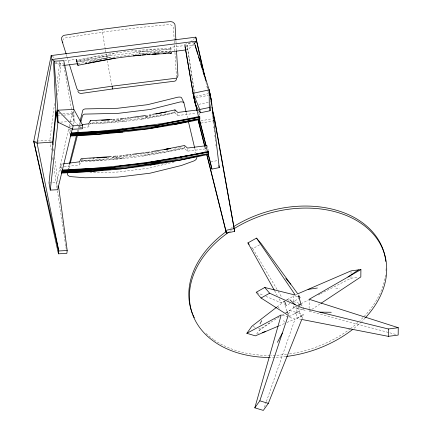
<?xml version="1.0" encoding="UTF-8"?>
<svg xmlns="http://www.w3.org/2000/svg" width="432" height="432" viewBox="0 0 432 432"><rect width="100%" height="100%" fill="white"/><g stroke="black" fill="none" stroke-linecap="round" stroke-linejoin="round"><path stroke-width="0.32" stroke-dasharray="2.16 1.62" d="M305.192 310.306L293.582 307.535L293.614 304.922M293.652 301.649L293.728 295.58L298.82 296.795M301.768 319.459L296.811 318.492L296.865 313.913M296.887 311.774L296.951 306.536M395.626 334.379L309.064 311.229L309.085 309.236M309.096 308.572L309.204 299.273M320.479 293.792L350.962 278.219L350.989 276.215M351.016 273.537L351.043 271.528M194.378 153.311L194.4 152.923M73.694 111.38L73.397 114.642L74.077 121.462L73.451 124.065M57.613 95.272L60.761 65.831L59.902 61.414L56.743 86.125M54.524 103.491L49.826 140.227L51.327 150.212M57.256 187.137L56.57 182.596L69.066 126.932M69.212 126.274L69.655 124.313M70.243 121.694L72.155 113.179L73.381 110.5M61.004 171.18L60.151 167.368L60.863 164.187L62.861 163.933M69.266 164.327L68.083 169.031M77.339 132.073L79.785 122.315M68.861 168.739L70.016 164.241M78.3 131.944L80.471 123.493M288.646 314.161L289.872 310.495L295.439 312.169M64.492 60.831L76.291 59.33L76.648 60.259C107.492 53.714 138.931 48.346 170.564 49.253L139.741 51.921L107.914 55.971L77.047 62.1L140.038 53.644L170.813 51.116L170.446 48.325L170.786 47.309L183.897 45.641M264.411 407.23L266.177 402.154M266.398 401.522L295.045 319.064L281.858 315.09M294.381 313.821L289.802 316.381L287.026 311.942L284.866 304.592L286.065 301.18M299.106 307.541L297.454 308.459L299.106 307.541L298.674 308.75L300.839 316.105L296.811 318.492M299.684 305.894L300.456 303.696L293.447 301.585L300.532 297.632L298.161 294.381M302.006 318.859L303.68 314.653L298.112 312.973M83.473 127.543L88.792 126.862L90.364 123.136C118.676 120.857 147.199 118.87 175.003 112.99L177.854 115.533L196.344 113.179M64.168 166.86L79.558 164.9L81.167 161.735L81.162 160.963C115.765 158.279 150.536 155.434 184.583 148.576L187.488 151.168L207.225 148.657M279.288 316.969L260.35 328.844L256.597 334.103L258.455 333.58M193.25 44.437L188.039 49.642L186.073 49.891M190.048 42.536L187.175 45.225L184.55 45.554M190.528 42.088L194.357 38.502M276.923 307.012L286.157 299.911M259.097 330.599L270.378 322.558M297.594 296.503L298.496 295.893M309.064 311.229L311.315 309.739M311.877 309.366L320.317 303.772M282.074 315.22L285.417 313.124M285.973 312.779L296.525 306.164M298.193 305.116L299.894 304.052M298.48 305.629L300.013 304.722L301.649 305.213L300.013 304.722M251.554 247.207L252.769 248.638L259.637 244.798M265.912 296.379L281.372 302.886L284.861 300.937M287.188 299.641L293.582 296.066M284.866 304.592L286.578 305.424L290.012 303.507M298.026 311.785L303.183 308.907M293.582 307.535L296.476 306.061M297.632 305.473L309.123 299.597M318.087 295.018L319.885 294.1M285.552 312.698L289.872 310.495M297.205 317.957L299.365 316.856M300.839 316.105L303.68 314.653M114.151 53.244L107.914 55.971L76.847 61.182L95.396 56.376L107.914 55.971L108.211 57.688L110.738 57.872M296.033 294.586L297.189 294.084M278.915 325.885L284.499 323.525M286.978 322.472L295.045 319.064M137.7 54.443L140.038 53.644L170.932 52.045L166.379 52.585M141.626 119.275L147.431 117.347L174.998 112.369C147.442 119.875 118.832 122.629 90.369 123.757M143.721 155.952L150.606 153.884L184.577 147.803C150.822 156.578 115.916 159.926 81.167 161.735M112.795 120.236L118.735 119.961L121.084 119.313M121.667 119.151L124.011 118.498M141.415 117.077L147.42 116.311L152.588 114.923M111.98 157.507L116.003 157.253L122.985 155.498M174.101 161.973L148.646 168.237L117.158 172.066L87.934 172.638M84.899 63.239L86.843 62.775M92.021 61.544L108.211 57.688L78.095 63.806M145.481 116.267L147.42 116.311L153.328 115.069M195.599 96.304L208.408 93.647M196.036 97.87L208.202 95.348M198.747 104.333L209.633 102.071M210.924 161.897L217.787 160.499M184.669 44.248L194.276 42.374M185.722 46.559L194.195 44.917M156.476 151.713L140.616 154.127M157.129 151.589L159.089 151.205M174.766 148.165L178.686 147.404M179.339 147.274L181.3 146.896M200.977 120.841L212.549 118.665M201.107 123.109L212.733 120.922M124.643 121.435L118.746 120.992L107.536 122.931L90.364 123.136M145.481 115.522L152.588 114.334M147.641 152.221L150.925 151.697M350.962 278.219L358.36 277.252M64.039 65.41L60.761 65.831L54.297 61.204M69.563 126.22L71.55 125.966M112.795 119.891L118.735 119.961L124.076 119.281M124.74 119.194L132.079 118.265M134.746 117.925L136.08 117.752M136.75 117.671L140.751 117.158M70.184 129.233L68.855 129.4L69.79 133.601M80.152 127.964L82.809 127.624M127.656 154.904L128.99 154.737M112.039 157.307L116.003 157.253L125.312 156.071M125.982 155.984L133.963 154.969M134.627 154.888L137.954 154.462M60.151 167.368L63.499 166.941M162.27 52.931L163.604 52.79M166.266 52.52L170.932 52.045M115.819 156.163L122.332 155.558M112.768 119.372L120.652 118.681M121.97 118.568L123.941 118.395M34.414 141.248L36.423 141.118M37.093 141.07L49.826 140.227L52.596 142.117M81.146 159.419L83.16 159.295M89.192 158.922L91.87 158.755M107.287 157.799L109.296 157.675M54.95 63.682L63.45 63.175M49.027 182.974L56.57 182.596M170.446 48.325L151.675 49.216L139.741 51.921L132.91 50.857M58.72 113.805L60.064 113.746M62.748 113.616L72.155 113.179L73.397 114.642L63.995 115.079M57.278 115.393L61.306 115.209M60.647 122.089L69.379 121.684M70.049 121.651L74.077 121.462L78.991 125.771M95.634 121.03L96.957 120.971M107.514 120.479L108.837 120.42M170.813 51.116L139.741 51.921L140.038 53.644M102.114 160.52L81.162 160.963L122.985 158.587L116.008 158.285L116.003 157.253M144.299 152.869L145.557 152.863M148.073 152.858L150.595 152.852L150.606 153.884M335.75 288.117L339.66 288.241M286.643 299.538L289.737 300.467M253.066 326.646L255.496 327.38M258.53 328.293L260.35 328.844M256.748 292.523L263.623 295.412M299.662 297.205L300.532 297.632M288.76 315.716L289.802 316.381M52.267 56.29L55.539 58.487M79.483 126.203L82.426 128.785M277.798 306.623L279.985 308.972M300.98 304.15L303.755 308.588M252.769 248.638L277.112 289.526M278.122 291.227L281.831 297.459M284.191 301.423L286.578 305.424M274.617 290.779L277.193 295.391M279.121 298.852L281.372 302.886M283.57 320.468L284.499 322.142M66.361 54.68L66.955 56.597M67.154 57.235L69.142 63.612M77.031 63.115L76.291 59.33L77.447 63.688M204.79 146.81L205.778 150.703M205.006 146.934L205.978 150.844M76.291 59.33L77.301 63.364M186.241 112.525L187.477 117.715M194.751 148.279L195.836 152.842M207.095 86.238L207.7 88.852M205.994 82.485L207.792 90.358M207.938 91.017L208.386 92.988M210.033 100.208L210.632 102.832M207.198 145.573L208.337 150.628M199.033 113.119L199.627 115.744M70.373 129.854L70.783 131.674M60.863 164.187L61.868 168.691M76.648 60.259L77.441 63.941M170.786 47.309L171.401 50.463M105.278 49.334L102.011 29.338M105.397 49.999L107.168 59.913M107.287 60.572L111.667 85.028M63.563 63.833L63.909 65.804M64.022 66.463L72.155 113.179L74.077 121.462L73.904 111.434M194.357 91.546L187.175 45.225L194.465 94.619M52.429 157.529L52.931 160.861M53.93 167.513L57.029 188.147M57.429 190.809L65.335 243.394M65.437 244.058L65.837 246.721M65.934 247.385L66.236 249.383M53.492 148.77L53.854 151.432M54.659 157.415L58.244 184.021M212.015 112.649L212.252 114.647M212.333 115.312L212.733 118.633M213.057 121.289L213.295 123.282M213.7 126.608L213.856 127.937M214.18 130.594L214.342 131.922M214.742 135.243L214.904 136.577M215.303 139.898L215.465 141.226M215.865 144.547L216.027 145.876M174.215 40.457L173.47 28.08A3.856 3.235 30.5 0 0 169.333 24.57C134.746 27.659 100.289 32.146 66.037 37.811A3.499 3.11 -27.9 0 0 62.683 40.765M174.253 41.126L174.458 44.469M174.496 45.139L174.906 51.824M174.944 52.488L176.494 77.895M175.948 40.829L176.494 50.188M174.976 110.511L175.003 112.99M147.42 116.311L147.431 117.347M118.735 119.961L118.746 120.992M198.315 111.694L198.326 112.93M187.472 149.315L187.488 151.168M184.567 146.264L184.583 148.576M177.838 113.681L177.854 115.533M88.765 123.779L88.792 126.862M79.531 161.811L79.558 164.9M386.1 268.493A100.629 72.02 -16.4 0 1 385.981 271.069M385.576 274.952A100.629 72.02 -16.4 0 1 359.878 320.695M357.928 322.483A100.629 72.02 -16.4 0 1 350.789 328.385M350.271 328.774A100.629 72.02 -16.4 0 1 289.175 353.975M286.589 354.337A100.629 72.02 -16.4 0 1 276.064 355.293M275.395 355.325A100.629 72.02 -16.4 0 1 270.724 355.455M270.059 355.46A100.629 72.02 -16.4 0 1 214.083 339.946M213.57 339.59A100.629 72.02 -16.4 0 1 205.135 332.559M230.553 228.577A100.629 72.02 -16.4 0 1 232.772 227.135M365.105 318.071A100.629 72.02 -16.4 0 1 361.892 321.354M361.422 321.808A100.629 72.02 -16.4 0 1 353.943 328.401M285.892 356.524A100.629 72.02 -16.4 0 1 275.319 357.377M274.655 357.404A100.629 72.02 -16.4 0 1 269.989 357.485M229.505 231.703A100.629 72.02 -16.4 0 1 232.254 229.873M287.712 311.596L287.377 312.93L287.696 313.011L287.318 312.768L287.712 311.596M301.52 315.754L301.104 317.066L299.873 316.678L301.061 316.904L301.52 315.754M285.293 303.377L284.704 303.831L285.277 304.792L284.661 303.62L285.293 303.377"/><path stroke-width="0.65" d="M274.293 290.201L247.914 242.914L256.5 238.113L261.355 243.842L297.767 293.836L351.049 270.864L360.914 269.568L360.828 276.928L320.879 303.399M388.303 336.35L388.395 328.99L301.903 307.751L269.622 293.209L264.767 287.485L256.176 292.28L261.036 298.01L288.241 315.387L259.821 400.82L254.81 407.84L263.309 410.4L268.321 403.38L301.768 319.459L388.303 336.35L398.169 335.059L398.255 327.699L309.204 299.273L360.914 269.568M82.69 125.377L82.426 128.785L72.565 129.244L57.958 122.218L56.03 113.929L53.649 63.763L54.13 61.209L63.758 60.647L73.872 109.426L82.69 125.377L73.078 125.825L57.748 110.176L54.13 61.209M72.36 128.617L57.65 189.729L50.263 190.102L57.958 122.218L57.278 115.393L57.748 110.176L73.872 109.426M57.958 122.218L57.748 110.176L56.03 113.929L49.027 182.974L50.263 190.102M52.958 144.779L52.596 142.117L55.966 110.668M58.514 186.014L67.208 250.528L66.836 253.379L58.46 253.816L58.768 250.965L37.082 143.149L51.953 59.524L51.176 55.555L195.793 37.157L205.589 79.693M72.565 129.244L73.078 125.825M185.069 46.683L193.676 96.703L195.545 104.998L200.302 112.779L210.092 110.749L211.556 101.677L209.153 89.915L194.476 43.016M51.176 55.555L33.745 141.296L58.46 253.816M150.406 165.105L159.959 162.621L159.953 161.59L121.37 165.726L110.419 167.875L91.822 168.399L62.154 169.976L62.008 170.602C111.208 167.562 160.358 162.211 208.478 151.259L208.505 154.348C160.223 164.824 111.029 171.871 61.571 172.465L61.717 171.844L110.419 167.875L159.953 161.59L208.483 152.032L180.598 156.832M174.307 124.567L199.795 118.714L148.613 128.758L70.475 135.378L70.33 136.004C113.854 134.131 157.21 128.66 199.8 119.486L199.773 116.397L174.496 121.446L157 125.431L113.427 130.966L70.616 134.757L70.907 133.51C114.172 130.718 157.162 125.069 199.778 117.169L157 125.431L148.916 125.626L113.427 130.966L70.907 133.51M69.428 163.679L76.523 135.324M80.109 121.014L82.76 110.414A3.791 2.257 6.4 0 1 85.293 108.913L117.574 108.27L147.501 104.701L177.941 97.162L179.744 97.065A4.552 2.489 -28.7 0 1 181.597 97.826L183.924 102.8L186.089 111.877M67.873 172.6L67.484 174.085A3.521 2.101 6.4 0 0 67.84 175.208L69.082 176.137A3.748 2.236 6.4 0 0 70.88 176.634L85.109 177.779L117.79 177.131L150.061 173.205L181.424 165.478L193.693 161.023A3.829 2.09 -28.7 0 0 195.388 160.078L196.587 158.814L196.916 157.399M70.346 162.956L77.468 135.194M80.806 122.191L82.517 115.501L83.425 114.518L84.488 114.113L118.201 113.341L150.476 109.436L180.463 101.887L182.542 101.903L183.924 102.8M254.81 407.84L281.232 314.901L246.845 333.299L255.344 335.858L278.294 326.149M92.864 62.213C118.438 56.997 144.455 54.13 170.548 53.482L171.137 53.406L171.644 51.727L186.073 49.891M112.109 119.432L90.353 120.658L88.765 123.779L82.145 124.621M260.021 323.897L261.733 320.636M277.376 342.36L282.355 333.072M246.845 333.299L251.851 326.284L276.41 307.4M193.725 43.961L196.571 41.126L195.793 37.157M170.548 53.482L171.056 52.974L171.137 53.406M347.987 276.998L358.447 269.892M261.036 298.01L269.622 293.209M294.953 313.502L298.026 311.785M134.779 55.442L133.612 55.847L140.94 55.096M262.17 332.532L265.27 331.663M148.613 128.758L157.01 126.463L199.795 118.714M155.817 114.053L174.965 109.89L177.827 112.444L196.976 110.009M71.053 132.883L97.13 131.355L113.427 130.966L123.104 128.93M184.788 44.912L193.142 93.242L199.751 109.48L209.299 107.498L209.153 89.915L193.142 93.242L197.17 110.425M208.121 154.202L211.923 169.096L219.262 167.594L211.556 101.677L209.153 89.915L211.556 101.677M206.95 154.753L225.752 230.359L234.139 228.658L214.672 120.555L212.279 110.052M206.75 154.651L226.384 233.08L234.689 231.395L214.477 118.303L211.918 107.174M64.697 65.329L77.155 63.747L77.728 65.291L78.316 65.216L115.166 58.19L113.902 58.099M176.531 50.857L177.962 75.892L177.277 77.458L176.332 78.17L112.185 86.184L81.043 90.65A2.819 2.533 -12 0 1 79.78 90.72L77.873 90.045L76.934 88.7L69.536 64.886M176.531 78.565L176.537 78.862A3.904 3.278 30.5 0 1 174.949 81.135L112.374 88.992L81.988 93.323A2.689 2.414 -12 0 1 80.752 93.388L80.46 93.366A3.548 3.154 -27.9 0 1 77.965 91.352L77.917 91.13M200.464 123.228L199.168 123.471L198.11 119.318M213.381 120.798L214.672 120.555L214.477 118.303M85.649 63.515L86.962 63.277M88.268 63.04L91.552 62.451M179.788 157.145L208.483 152.032M166.358 111.991L152.588 114.334M176.618 157.518L150.725 161.973L159.953 161.59M177.946 157.286L179.269 157.059M145.481 115.522L130.486 117.59M145.654 152.545L147.625 152.231M151.61 151.578L170.051 148.608M170.105 148.586L164.192 149.531L184.556 145.492L187.461 148.084L206.539 145.654M157 125.431L157.01 126.463L96.622 134.482L70.475 135.378M308.054 289.402L317.369 288.02M388.395 328.99L398.255 327.699M124.6 118.336L125.906 118.174M127.213 118.006L129.179 117.752M122.985 155.498L124.319 155.331M125.653 155.158L127.656 154.904M129.654 154.651L130.988 154.483M132.327 154.31L143.667 152.869M63.531 163.847L79.531 161.811L81.14 158.647L111.262 156.584M155.974 53.811L152.069 54.27L159.273 53.779M142.274 54.961L145.606 54.626M147.609 54.421L149.607 54.216M92.956 158.301L94.268 158.177M96.892 157.928L106.763 157.372M113.216 156.406L115.819 156.163M120.652 118.681L121.97 118.568M101.569 120.334L109.49 119.853M61.571 172.465L110.43 168.901L179.577 160.272L208.499 153.576L159.959 162.621L120.992 168.858L110.43 168.901L61.717 171.844M163.199 53.514L165.818 53.336M52.596 142.117L37.082 143.149L33.745 141.296L58.768 250.965L67.208 250.528M70.616 134.757L113.432 131.998L122.715 132.062M62.008 170.602L110.419 167.875L110.43 168.901L91.33 171.52L61.425 173.092M319.81 312.152L331.252 312.266M264.767 287.485L295.326 295.094L256.5 238.113M259.821 400.82L268.321 403.38M298.496 295.893L299.23 296.995L298.82 296.795L300.98 304.15M78.316 65.216L77.155 63.747M54.297 61.204L51.953 59.524L196.571 41.126L204.649 76.572M289.964 299.824L295.223 304.744M285.773 278.5L290.736 284.18M56.03 113.929L57.278 115.393M247.914 242.914L249.124 244.345M298.566 296.087L299.23 296.995M77.441 63.941L77.776 64.93L77.447 63.688M66.161 54.043L61.663 39.776A3.424 3.04 -27.9 0 1 61.657 37.6L62.694 36.148A3.667 3.262 -27.9 0 1 64.946 35.176L102.011 29.338L134.276 25.132L170.824 21.6L172.773 22.108L174.317 23.393A3.775 3.17 30.5 0 1 175.046 25.11L175.91 40.16M195.043 45.43L197.775 54.378M198.558 56.938L199.924 61.414M200.707 63.968L202.073 68.445M202.851 71.005L204.217 75.481M205 78.035L205.978 81.232M209.299 92.102L210.125 94.948M193.676 96.703L198.526 116.651M199.492 119.567L204.482 139.163M204.811 140.47L206.145 145.697M208.305 154.186L210.13 161.374M199.184 119.243L207.457 151.616M198.407 121.322L204.628 146.135M204.844 146.281L199.168 123.471L198.569 119.48M209.299 107.498L210.092 110.749M188.406 121.603L194.594 147.631M225.752 230.359L226.384 233.08M210.298 162.027L211.923 169.096M218.862 165.661L219.262 167.594M195.545 104.998L193.142 93.242L194.119 98.269M234.139 228.658L234.689 231.395M199.751 109.48L200.302 112.779M196.144 105.97L196.83 110.641M209.768 94.046L209.925 95.375M112.185 86.184L112.374 88.992M174.965 109.89L174.976 110.511M113.427 130.966L113.432 131.998M90.353 120.658L90.353 121.279M62.851 42.39A3.499 3.11 -27.9 0 1 62.694 41.872M233.928 228.803A100.629 72.02 -16.4 0 1 360.763 223.133A100.629 72.02 -16.4 0 1 365.558 317.579M352.917 329.222A100.629 72.02 -16.4 0 1 286.535 356.443M269.33 357.48A100.629 72.02 -16.4 0 1 191.905 312.433A100.629 72.02 -16.4 0 1 228.96 232.081M233.334 226.778A100.629 72.02 -16.4 0 1 385.814 261.479M194.33 317.79A100.629 72.02 -16.4 0 1 192.926 314.75M192.418 313.519A100.629 72.02 -16.4 0 1 226.228 231.579"/></g></svg>
